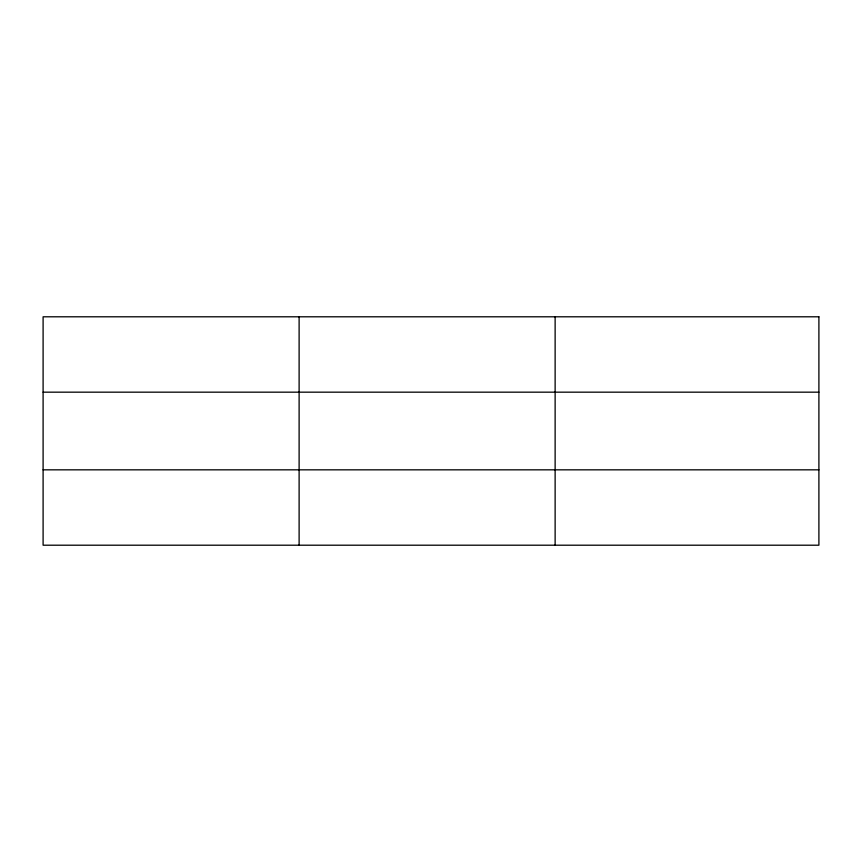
<?xml version="1.0" encoding="UTF-8"?>
<svg xmlns="http://www.w3.org/2000/svg" width="862" height="862" viewBox="0 0 862 862"><rect width="100%" height="100%" fill="white"/><g stroke="black" fill="none" stroke-linecap="round" stroke-linejoin="round"><path stroke-width="1.29" d="M299.114 316.796L299.114 545.204M555.128 316.796L555.128 545.204M43.1 392.167L818.9 392.167M43.1 469.833L818.9 469.833M818.9 316.796L818.9 545.204L43.1 545.204L43.1 316.796L818.9 316.796"/></g></svg>
